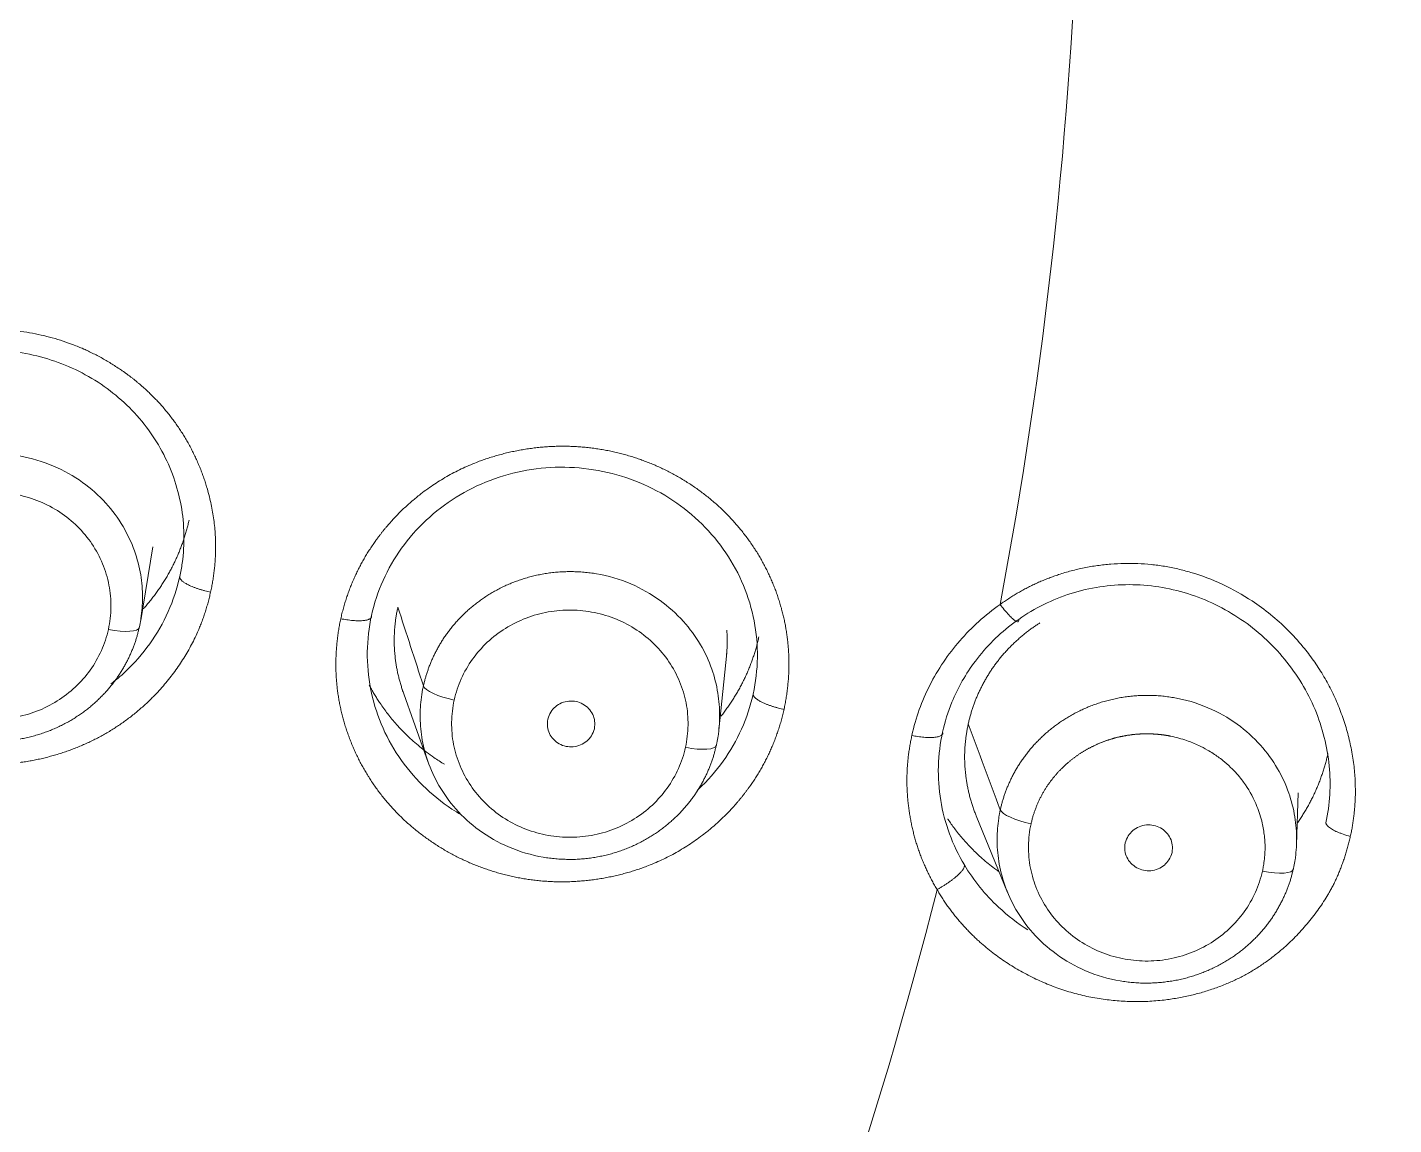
# Model space of a CAD drawing. Extents: x 19821 to 22981, y -91 to 2224.
# Drawn here: x 20782.76 to 20795.72, y 1199.94 to 1210.34 of the extents above; entities that cross this region are included whole.
import ezdxf

# ---------------------------------------------------------------- set-up
doc = ezdxf.new("R2010")
doc.units = 0
doc.header["$LTSCALE"] = 10
doc.header["$MEASUREMENT"] = 0
doc.layers.add('1', color=7, linetype='CONTINUOUS')

msp = doc.modelspace()

# ---------------------------------------------------------------- linework, layer by layer
at = {"layer": '1', "color": 7, "linetype": 'Continuous', "lineweight": 18}
for p, q in [((20783.838, 1204.72), (20783.953, 1205.416)), ((20789.321, 1203.681), (20789.396, 1204.413)), ((20786.317, 1204.069), (20786.565, 1203.373)), ((20794.8, 1202.594), (20794.816, 1203.084)), ((20791.762, 1202.867), (20792.059, 1202.141))]:
    msp.add_line(p, q, dxfattribs=at)
for centre, major_axis, ratio, start_param, end_param in [((20744.931, 1212.247), (-60.5, 0), 0.961262, 2.420581, 4.712389), ((20744.931, 1212.384), (60, 0), 0.961262, 4.72417, 7.853982), ((20744.931, 1212.384), (-59.925, 0), 0.961262, 1.570796, 4.712389), ((20783.532, 1204.718), (-0.293, 0.065), 0.269584, 1.630495, 3.156095), ((20786.811, 1204.048), (0.293, -0.065), 0.269608, 3.298833, 4.771723), ((20789.004, 1203.6), (-0.293, 0.065), 0.269559, 1.630852, 3.173521), ((20792.282, 1202.875), (0.293, -0.065), 0.269567, 3.314464, 4.771728), ((20794.476, 1202.426), (-0.293, 0.065), 0.269517, 1.631252, 3.193135)]:
    msp.add_ellipse(centre, major_axis=major_axis, ratio=ratio, start_param=start_param, end_param=end_param, dxfattribs=at)
at = {"layer": '1', "color": 7, "linetype": 'Continuous', "lineweight": 13}
for centre, major_axis, start_param, end_param in [((20744.931, 1212.247), (-59.425, 0), 1.570796, 4.70194), ((20744.931, 1212.247), (-57.948, 0), 1.579187, 4.712389), ((20744.931, 1212.291), (57.403, 0), 4.721079, 7.853982), ((20744.931, 1213.073), (-47.825, 0), 2.962217, 3.111528), ((20744.931, 1213.073), (-47.825, 0), 2.752777, 2.902089)]:
    msp.add_ellipse(centre, major_axis=major_axis, ratio=0.961262, start_param=start_param, end_param=end_param, dxfattribs=at)
at = {"layer": '1', "color": 7, "linetype": 'Continuous', "lineweight": 18}
for points, knots in [([(20791.949, 1173.167), (20793.189, 1174.524), (20794.366, 1175.935), (20796.582, 1178.853), (20797.622, 1180.36), (20799.556, 1183.457), (20800.45, 1185.048), (20802.086, 1188.3), (20802.828, 1189.962), (20804.153, 1193.342), (20804.737, 1195.061), (20805.74, 1198.542), (20806.16, 1200.305), (20806.834, 1203.859), (20807.088, 1205.651), (20807.426, 1209.249), (20807.511, 1211.055), (20807.511, 1212.861)], [0, 0, 0, 0, 0.125, 0.125, 0.25, 0.25, 0.375, 0.375, 0.5, 0.5, 0.625, 0.625, 0.75, 0.75, 0.875, 0.875, 1, 1, 1, 1]), ([(20780.594, 1205.876), (20780.595, 1205.882), (20780.635, 1206.058), (20780.772, 1206.399), (20781.121, 1206.826), (20781.596, 1207.135), (20782.146, 1207.293), (20782.72, 1207.283), (20783.264, 1207.107), (20783.727, 1206.781), (20784.066, 1206.336), (20784.25, 1205.813), (20784.258, 1205.4), (20784.218, 1205.177), (20784.208, 1205.135)], [0, 0, 0, 0, 0.003406, 0.096975, 0.19437, 0.29215, 0.389868, 0.487607, 0.585332, 0.683082, 0.780758, 0.878502, 0.976486, 1, 1, 1, 1]), ([(20783.825, 1204.654), (20783.826, 1204.66), (20783.829, 1204.671), (20783.832, 1204.687), (20783.835, 1204.704), (20783.838, 1204.721), (20783.85, 1204.798), (20783.861, 1204.943), (20783.844, 1205.159), (20783.784, 1205.388), (20783.675, 1205.62), (20783.511, 1205.843), (20783.289, 1206.041), (20783.011, 1206.197), (20782.78, 1206.265), (20782.63, 1206.288), (20782.571, 1206.294), (20782.513, 1206.299), (20782.455, 1206.3), (20782.398, 1206.3), (20782.341, 1206.297), (20782.285, 1206.292), (20782.23, 1206.286), (20782.175, 1206.277), (20782.122, 1206.266), (20782.069, 1206.253), (20782.017, 1206.239), (20781.967, 1206.223), (20781.918, 1206.205), (20781.87, 1206.186), (20781.823, 1206.165), (20781.777, 1206.143), (20781.733, 1206.12), (20781.69, 1206.096), (20781.649, 1206.07), (20781.609, 1206.043), (20781.57, 1206.015), (20781.533, 1205.987), (20781.497, 1205.957), (20781.462, 1205.927), (20781.429, 1205.896), (20781.398, 1205.864), (20781.367, 1205.832), (20781.339, 1205.799), (20781.311, 1205.766), (20781.285, 1205.732), (20781.261, 1205.698), (20781.238, 1205.664), (20781.216, 1205.63), (20781.195, 1205.595), (20781.176, 1205.561), (20781.158, 1205.526), (20781.141, 1205.491), (20781.126, 1205.457), (20781.111, 1205.422), (20781.098, 1205.388), (20781.086, 1205.353), (20781.075, 1205.319), (20781.066, 1205.286), (20781.057, 1205.252), (20781.052, 1205.23), (20781.049, 1205.219)], [0, 0, 0, 0, 0.00393, 0.007893, 0.011888, 0.015916, 0.019977, 0.066373, 0.117006, 0.171871, 0.230967, 0.29429, 0.361837, 0.433604, 0.509587, 0.522943, 0.53618, 0.549297, 0.562294, 0.575172, 0.587929, 0.600567, 0.613085, 0.625483, 0.637761, 0.649919, 0.661958, 0.673877, 0.685676, 0.697355, 0.708914, 0.720353, 0.731673, 0.742873, 0.753953, 0.764913, 0.775754, 0.786475, 0.797076, 0.807557, 0.817918, 0.82816, 0.838282, 0.848284, 0.858166, 0.867929, 0.877572, 0.887095, 0.896498, 0.905782, 0.914946, 0.92399, 0.932915, 0.941719, 0.950404, 0.95897, 0.967415, 0.975741, 0.983947, 0.992033, 1, 1, 1, 1]), ([(20786.027, 1204.767), (20786.052, 1204.881), (20786.089, 1204.992), (20786.185, 1205.206), (20786.244, 1205.308), (20786.381, 1205.5), (20786.459, 1205.589), (20786.633, 1205.751), (20786.728, 1205.824), (20786.931, 1205.95), (20787.039, 1206.004), (20787.264, 1206.09), (20787.381, 1206.122), (20787.619, 1206.164), (20787.74, 1206.174), (20787.982, 1206.17), (20788.103, 1206.157), (20788.34, 1206.108), (20788.456, 1206.073), (20788.678, 1205.98), (20788.785, 1205.924), (20788.984, 1205.792), (20789.077, 1205.716), (20789.246, 1205.549), (20789.322, 1205.458), (20789.454, 1205.263), (20789.51, 1205.159), (20789.6, 1204.942), (20789.633, 1204.83), (20789.678, 1204.601), (20789.688, 1204.485), (20789.685, 1204.252), (20789.671, 1204.136), (20789.646, 1204.022)], [0, 0, 0, 0, 0.0625, 0.0625, 0.125, 0.125, 0.1875, 0.1875, 0.25, 0.25, 0.3125, 0.3125, 0.375, 0.375, 0.4375, 0.4375, 0.5, 0.5, 0.5625, 0.5625, 0.625, 0.625, 0.6875, 0.6875, 0.75, 0.75, 0.8125, 0.8125, 0.875, 0.875, 0.9375, 0.9375, 1, 1, 1, 1]), ([(20783.864, 1204.83), (20783.867, 1204.833), (20783.876, 1204.843), (20783.889, 1204.858), (20783.904, 1204.876), (20783.919, 1204.894), (20783.933, 1204.911), (20783.947, 1204.93), (20783.961, 1204.948), (20783.975, 1204.966), (20783.989, 1204.985), (20784.002, 1205.003), (20784.015, 1205.022), (20784.028, 1205.041), (20784.04, 1205.06), (20784.052, 1205.079), (20784.065, 1205.098), (20784.076, 1205.118), (20784.088, 1205.137), (20784.099, 1205.157), (20784.11, 1205.176), (20784.121, 1205.196), (20784.131, 1205.216), (20784.142, 1205.236), (20784.151, 1205.256), (20784.161, 1205.276), (20784.171, 1205.296), (20784.18, 1205.316), (20784.189, 1205.337), (20784.198, 1205.357), (20784.206, 1205.378), (20784.214, 1205.398), (20784.222, 1205.419), (20784.23, 1205.44), (20784.237, 1205.46), (20784.244, 1205.481), (20784.251, 1205.502), (20784.258, 1205.523), (20784.264, 1205.544), (20784.27, 1205.565), (20784.276, 1205.586), (20784.282, 1205.607), (20784.287, 1205.628), (20784.292, 1205.649), (20784.295, 1205.663), (20784.297, 1205.67)], [0, 0, 0, 0, 0.014867, 0.038934, 0.062971, 0.086978, 0.110955, 0.134902, 0.158819, 0.182706, 0.206564, 0.230392, 0.254189, 0.277957, 0.301696, 0.325404, 0.349082, 0.372731, 0.39635, 0.419939, 0.443499, 0.467028, 0.490528, 0.513998, 0.537438, 0.560849, 0.584229, 0.60758, 0.630902, 0.654193, 0.677455, 0.700687, 0.723889, 0.747062, 0.770204, 0.793318, 0.816401, 0.839455, 0.862479, 0.885473, 0.908438, 0.931373, 0.954278, 0.977154, 1, 1, 1, 1]), ([(20791.989, 1204.871), (20791.995, 1204.876), (20792.009, 1204.885), (20792.029, 1204.899), (20792.049, 1204.913), (20792.069, 1204.926), (20792.09, 1204.939), (20792.11, 1204.952), (20792.131, 1204.965), (20792.151, 1204.977), (20792.172, 1204.989), (20792.193, 1205.001), (20792.214, 1205.012), (20792.235, 1205.024), (20792.257, 1205.035), (20792.278, 1205.045), (20792.3, 1205.056), (20792.321, 1205.066), (20792.343, 1205.076), (20792.365, 1205.086), (20792.387, 1205.095), (20792.409, 1205.104), (20792.431, 1205.113), (20792.453, 1205.122), (20792.475, 1205.13), (20792.498, 1205.139), (20792.52, 1205.146), (20792.575, 1205.165), (20792.663, 1205.191), (20792.786, 1205.22), (20792.911, 1205.241), (20793.038, 1205.255), (20793.166, 1205.261), (20793.294, 1205.26), (20793.421, 1205.251), (20793.548, 1205.234), (20793.674, 1205.209), (20793.859, 1205.16), (20794.101, 1205.069), (20794.352, 1204.928), (20794.556, 1204.778), (20794.717, 1204.633), (20794.852, 1204.486), (20794.962, 1204.342), (20795.051, 1204.205), (20795.13, 1204.062), (20795.197, 1203.915), (20795.253, 1203.763), (20795.297, 1203.609), (20795.33, 1203.453), (20795.344, 1203.348), (20795.349, 1203.296)], [0, 0, 0, 0, 0.005497, 0.010978, 0.016446, 0.021899, 0.02734, 0.032768, 0.038185, 0.043591, 0.048987, 0.054374, 0.059752, 0.065123, 0.070486, 0.075843, 0.081195, 0.086541, 0.091884, 0.097223, 0.10256, 0.107896, 0.11323, 0.118564, 0.123899, 0.129235, 0.134573, 0.139914, 0.167984, 0.19605, 0.224212, 0.252572, 0.281232, 0.309591, 0.33785, 0.366118, 0.394504, 0.423118, 0.493861, 0.565648, 0.613821, 0.66184, 0.710181, 0.746693, 0.782985, 0.819258, 0.855713, 0.892027, 0.928062, 0.963998, 1, 1, 1, 1]), ([(20781.049, 1205.219), (20781.048, 1205.213), (20781.045, 1205.201), (20781.042, 1205.184), (20781.039, 1205.167), (20781.036, 1205.151), (20781.024, 1205.077), (20781.013, 1204.938), (20781.028, 1204.727), (20781.084, 1204.501), (20781.189, 1204.269), (20781.35, 1204.043), (20781.573, 1203.84), (20781.855, 1203.678), (20782.091, 1203.608), (20782.244, 1203.585), (20782.303, 1203.578), (20782.361, 1203.574), (20782.419, 1203.572), (20782.477, 1203.573), (20782.534, 1203.576), (20782.59, 1203.58), (20782.645, 1203.587), (20782.7, 1203.596), (20782.753, 1203.607), (20782.806, 1203.62), (20782.858, 1203.634), (20782.908, 1203.65), (20782.957, 1203.668), (20783.006, 1203.687), (20783.052, 1203.708), (20783.098, 1203.73), (20783.142, 1203.753), (20783.185, 1203.778), (20783.227, 1203.804), (20783.267, 1203.831), (20783.305, 1203.858), (20783.343, 1203.887), (20783.378, 1203.917), (20783.413, 1203.947), (20783.446, 1203.978), (20783.477, 1204.01), (20783.508, 1204.042), (20783.536, 1204.075), (20783.563, 1204.108), (20783.589, 1204.142), (20783.614, 1204.175), (20783.637, 1204.21), (20783.659, 1204.244), (20783.679, 1204.278), (20783.698, 1204.313), (20783.716, 1204.348), (20783.733, 1204.382), (20783.748, 1204.417), (20783.763, 1204.451), (20783.776, 1204.486), (20783.788, 1204.52), (20783.799, 1204.554), (20783.808, 1204.587), (20783.817, 1204.621), (20783.822, 1204.643), (20783.825, 1204.654)], [0, 0, 0, 0, 0.004119, 0.008174, 0.012167, 0.016097, 0.019963, 0.064396, 0.113626, 0.167651, 0.226467, 0.290074, 0.358468, 0.431645, 0.509603, 0.522987, 0.536251, 0.549393, 0.562415, 0.575315, 0.588095, 0.600753, 0.613291, 0.625707, 0.638002, 0.650177, 0.66223, 0.674162, 0.685973, 0.697664, 0.709233, 0.720681, 0.732008, 0.743214, 0.754299, 0.765262, 0.776105, 0.786827, 0.797427, 0.807907, 0.818265, 0.828503, 0.838619, 0.848614, 0.858488, 0.868241, 0.877873, 0.887383, 0.896773, 0.906041, 0.915189, 0.924215, 0.93312, 0.941904, 0.950567, 0.959108, 0.967529, 0.975828, 0.984007, 0.992064, 1, 1, 1, 1]), ([(20789.298, 1203.537), (20789.299, 1203.543), (20789.301, 1203.554), (20789.305, 1203.57), (20789.308, 1203.587), (20789.311, 1203.604), (20789.323, 1203.68), (20789.334, 1203.823), (20789.317, 1204.038), (20789.259, 1204.267), (20789.151, 1204.499), (20788.988, 1204.722), (20788.765, 1204.922), (20788.486, 1205.08), (20788.253, 1205.148), (20788.102, 1205.171), (20788.043, 1205.177), (20787.985, 1205.181), (20787.927, 1205.183), (20787.87, 1205.182), (20787.813, 1205.18), (20787.757, 1205.175), (20787.701, 1205.168), (20787.647, 1205.159), (20787.593, 1205.148), (20787.541, 1205.136), (20787.489, 1205.121), (20787.439, 1205.105), (20787.389, 1205.088), (20787.341, 1205.068), (20787.294, 1205.048), (20787.249, 1205.026), (20787.204, 1205.002), (20787.162, 1204.978), (20787.12, 1204.952), (20787.08, 1204.925), (20787.041, 1204.897), (20787.004, 1204.868), (20786.968, 1204.839), (20786.933, 1204.809), (20786.9, 1204.777), (20786.869, 1204.746), (20786.838, 1204.713), (20786.81, 1204.681), (20786.782, 1204.647), (20786.756, 1204.614), (20786.732, 1204.58), (20786.708, 1204.546), (20786.686, 1204.511), (20786.666, 1204.477), (20786.647, 1204.442), (20786.629, 1204.407), (20786.612, 1204.373), (20786.596, 1204.338), (20786.582, 1204.303), (20786.569, 1204.269), (20786.557, 1204.235), (20786.546, 1204.2), (20786.536, 1204.167), (20786.527, 1204.133), (20786.522, 1204.11), (20786.519, 1204.099)], [0, 0, 0, 0, 0.003927, 0.007866, 0.011819, 0.015784, 0.019761, 0.065642, 0.11591, 0.170563, 0.229597, 0.293009, 0.360795, 0.432949, 0.509466, 0.522824, 0.536063, 0.549181, 0.56218, 0.575059, 0.587818, 0.600458, 0.612977, 0.625377, 0.637656, 0.649816, 0.661857, 0.673777, 0.685578, 0.697259, 0.70882, 0.720261, 0.731582, 0.742784, 0.753866, 0.764829, 0.775671, 0.786394, 0.796998, 0.807481, 0.817845, 0.828089, 0.838214, 0.848218, 0.858104, 0.867869, 0.877515, 0.887041, 0.896448, 0.905735, 0.914902, 0.92395, 0.932879, 0.941687, 0.950376, 0.958946, 0.967396, 0.975726, 0.983937, 0.992028, 1, 1, 1, 1]), ([(20792.165, 1204.73), (20792.24, 1204.783), (20792.32, 1204.83), (20792.486, 1204.912), (20792.573, 1204.947), (20792.75, 1205.003), (20792.841, 1205.024), (20793.026, 1205.052), (20793.119, 1205.059), (20793.306, 1205.059), (20793.4, 1205.051), (20793.585, 1205.023), (20793.677, 1205.002), (20793.856, 1204.946), (20793.944, 1204.911), (20794.113, 1204.829), (20794.195, 1204.782), (20794.351, 1204.677), (20794.424, 1204.619), (20794.563, 1204.492), (20794.628, 1204.424), (20794.746, 1204.279), (20794.801, 1204.202), (20794.897, 1204.043), (20794.939, 1203.96), (20795.011, 1203.789), (20795.04, 1203.701), (20795.085, 1203.522), (20795.101, 1203.432), (20795.11, 1203.341)], [0, 0, 0, 0, 0.07143, 0.07143, 0.14286, 0.14286, 0.21429, 0.21429, 0.285719, 0.285719, 0.357149, 0.357149, 0.428579, 0.428579, 0.500009, 0.500009, 0.571439, 0.571439, 0.642869, 0.642869, 0.714299, 0.714299, 0.785728, 0.785728, 0.857158, 0.857158, 0.928588, 0.928588, 1, 1, 1, 1]), ([(20791.152, 1203.629), (20791.189, 1203.797), (20791.302, 1204.113), (20791.592, 1204.542), (20791.845, 1204.77), (20791.989, 1204.871)], [0, 0, 0, 0, 0.333336, 0.666671, 1, 1, 1, 1]), ([(20786.286, 1203.429), (20786.286, 1203.429), (20786.286, 1203.429), (20786.22, 1203.526), (20786.164, 1203.63), (20786.074, 1203.847), (20786.04, 1203.959), (20785.996, 1204.188), (20785.986, 1204.304), (20785.989, 1204.537), (20786.002, 1204.653), (20786.027, 1204.767)], [0, 0, 0, 0, 0.000062, 0.000062, 0.250047, 0.250047, 0.500031, 0.500031, 0.750016, 0.750016, 1, 1, 1, 1]), ([(20786.327, 1204.041), (20786.327, 1204.042), (20786.324, 1204.049), (20786.319, 1204.064), (20786.313, 1204.083), (20786.307, 1204.103), (20786.301, 1204.123), (20786.295, 1204.143), (20786.29, 1204.163), (20786.285, 1204.183), (20786.28, 1204.203), (20786.275, 1204.223), (20786.271, 1204.244), (20786.267, 1204.264), (20786.264, 1204.284), (20786.26, 1204.304), (20786.257, 1204.325), (20786.254, 1204.345), (20786.252, 1204.365), (20786.25, 1204.386), (20786.248, 1204.406), (20786.246, 1204.426), (20786.245, 1204.446), (20786.244, 1204.467), (20786.243, 1204.487), (20786.243, 1204.507), (20786.243, 1204.528), (20786.243, 1204.548), (20786.243, 1204.568), (20786.244, 1204.588), (20786.245, 1204.608), (20786.246, 1204.628), (20786.247, 1204.648), (20786.249, 1204.668), (20786.251, 1204.688), (20786.253, 1204.708), (20786.256, 1204.728), (20786.259, 1204.748), (20786.262, 1204.768), (20786.265, 1204.787), (20786.269, 1204.807), (20786.273, 1204.827), (20786.276, 1204.84), (20786.277, 1204.846)], [0, 0, 0, 0, 0.004103, 0.029561, 0.05499, 0.08039, 0.105762, 0.131105, 0.156419, 0.181705, 0.206961, 0.23219, 0.257389, 0.28256, 0.307702, 0.332815, 0.3579, 0.382956, 0.407983, 0.432981, 0.457951, 0.482892, 0.507804, 0.532687, 0.557542, 0.582368, 0.607165, 0.631933, 0.656673, 0.681383, 0.706065, 0.730718, 0.755343, 0.779938, 0.804505, 0.829043, 0.853552, 0.878032, 0.902483, 0.926906, 0.951299, 0.975664, 1, 1, 1, 1]), ([(20791.443, 1203.662), (20791.465, 1203.758), (20791.539, 1203.996), (20791.748, 1204.363), (20791.994, 1204.607), (20792.149, 1204.72), (20792.165, 1204.73)], [0, 0, 0, 0, 0.22661, 0.569467, 0.957301, 1, 1, 1, 1]), ([(20789.397, 1204.627), (20789.398, 1204.623), (20789.398, 1204.612), (20789.399, 1204.594), (20789.4, 1204.574), (20789.4, 1204.554), (20789.401, 1204.533), (20789.4, 1204.513), (20789.4, 1204.493), (20789.399, 1204.473), (20789.399, 1204.453), (20789.397, 1204.433), (20789.396, 1204.412), (20789.394, 1204.395), (20789.393, 1204.384), (20789.393, 1204.38)], [0, 0, 0, 0, 0.049586, 0.131933, 0.214186, 0.296345, 0.378409, 0.460379, 0.542254, 0.624035, 0.705723, 0.787315, 0.868814, 0.950219, 1, 1, 1, 1]), ([(20791.687, 1203.741), (20791.69, 1203.753), (20791.695, 1203.777), (20791.705, 1203.813), (20791.715, 1203.85), (20791.727, 1203.886), (20791.739, 1203.921), (20791.752, 1203.957), (20791.766, 1203.992), (20791.782, 1204.027), (20791.798, 1204.062), (20791.815, 1204.096), (20791.833, 1204.13), (20791.852, 1204.164), (20791.872, 1204.197), (20791.892, 1204.23), (20791.914, 1204.263), (20791.937, 1204.295), (20791.96, 1204.326), (20791.984, 1204.357), (20792.009, 1204.387), (20792.035, 1204.417), (20792.062, 1204.446), (20792.09, 1204.475), (20792.119, 1204.503), (20792.148, 1204.53), (20792.178, 1204.557), (20792.209, 1204.583), (20792.24, 1204.608), (20792.273, 1204.633), (20792.306, 1204.657), (20792.337, 1204.678), (20792.357, 1204.69), (20792.365, 1204.696)], [0, 0, 0, 0, 0.031489, 0.063048, 0.094677, 0.126376, 0.158144, 0.189982, 0.22189, 0.253867, 0.285914, 0.318031, 0.350217, 0.382473, 0.414799, 0.447194, 0.479658, 0.512193, 0.544796, 0.57747, 0.610213, 0.643025, 0.675907, 0.708858, 0.741878, 0.774968, 0.808127, 0.841356, 0.874654, 0.908021, 0.941457, 0.974963, 1, 1, 1, 1]), ([(20789.341, 1203.811), (20789.345, 1203.815), (20789.352, 1203.825), (20789.365, 1203.841), (20789.379, 1203.859), (20789.392, 1203.878), (20789.405, 1203.896), (20789.418, 1203.915), (20789.431, 1203.934), (20789.444, 1203.953), (20789.456, 1203.972), (20789.468, 1203.991), (20789.48, 1204.011), (20789.491, 1204.03), (20789.503, 1204.05), (20789.514, 1204.069), (20789.524, 1204.089), (20789.535, 1204.109), (20789.545, 1204.129), (20789.555, 1204.149), (20789.565, 1204.169), (20789.574, 1204.189), (20789.584, 1204.21), (20789.593, 1204.23), (20789.601, 1204.25), (20789.61, 1204.271), (20789.618, 1204.291), (20789.626, 1204.312), (20789.634, 1204.333), (20789.641, 1204.354), (20789.648, 1204.374), (20789.655, 1204.395), (20789.662, 1204.416), (20789.668, 1204.437), (20789.674, 1204.458), (20789.68, 1204.479), (20789.686, 1204.5), (20789.691, 1204.521), (20789.696, 1204.543), (20789.699, 1204.557), (20789.701, 1204.564)], [0, 0, 0, 0, 0.017983, 0.045121, 0.072226, 0.099298, 0.126336, 0.153341, 0.180313, 0.207251, 0.234156, 0.261028, 0.287866, 0.314672, 0.341444, 0.368183, 0.394888, 0.421561, 0.4482, 0.474807, 0.50138, 0.52792, 0.554427, 0.580901, 0.607342, 0.633749, 0.660124, 0.686466, 0.712775, 0.739051, 0.765294, 0.791504, 0.817681, 0.843825, 0.869936, 0.896015, 0.92206, 0.948073, 0.974053, 1, 1, 1, 1]), ([(20786.006, 1204.107), (20786.009, 1204.1), (20786.02, 1204.08), (20786.038, 1204.047), (20786.061, 1204.009), (20786.085, 1203.971), (20786.123, 1203.913), (20786.181, 1203.832), (20786.266, 1203.729), (20786.367, 1203.624), (20786.485, 1203.519), (20786.604, 1203.429), (20786.686, 1203.376), (20786.72, 1203.356)], [0, 0, 0, 0, 0.022608, 0.065296, 0.108076, 0.150948, 0.193913, 0.309658, 0.436773, 0.575252, 0.725085, 0.886265, 1, 1, 1, 1]), ([(20786.519, 1204.099), (20786.518, 1204.094), (20786.516, 1204.083), (20786.512, 1204.066), (20786.509, 1204.049), (20786.506, 1204.033), (20786.494, 1203.958), (20786.483, 1203.817), (20786.499, 1203.605), (20786.556, 1203.378), (20786.662, 1203.146), (20786.824, 1202.921), (20787.046, 1202.719), (20787.328, 1202.558), (20787.563, 1202.489), (20787.715, 1202.466), (20787.774, 1202.46), (20787.833, 1202.456), (20787.891, 1202.454), (20787.948, 1202.454), (20788.005, 1202.457), (20788.061, 1202.462), (20788.117, 1202.469), (20788.172, 1202.478), (20788.225, 1202.489), (20788.278, 1202.501), (20788.33, 1202.516), (20788.38, 1202.532), (20788.429, 1202.55), (20788.478, 1202.569), (20788.524, 1202.59), (20788.57, 1202.612), (20788.614, 1202.636), (20788.657, 1202.66), (20788.699, 1202.686), (20788.739, 1202.713), (20788.778, 1202.741), (20788.815, 1202.77), (20788.851, 1202.799), (20788.885, 1202.83), (20788.918, 1202.861), (20788.95, 1202.892), (20788.98, 1202.925), (20789.009, 1202.958), (20789.036, 1202.991), (20789.062, 1203.024), (20789.087, 1203.058), (20789.11, 1203.092), (20789.132, 1203.127), (20789.152, 1203.161), (20789.171, 1203.196), (20789.189, 1203.231), (20789.206, 1203.265), (20789.221, 1203.3), (20789.236, 1203.334), (20789.249, 1203.369), (20789.261, 1203.403), (20789.272, 1203.437), (20789.281, 1203.471), (20789.29, 1203.504), (20789.295, 1203.526), (20789.298, 1203.537)], [0, 0, 0, 0, 0.004015, 0.007996, 0.011942, 0.015855, 0.019734, 0.064711, 0.114332, 0.168596, 0.227502, 0.291048, 0.359233, 0.432055, 0.509512, 0.522903, 0.536174, 0.549323, 0.562352, 0.575259, 0.588045, 0.600709, 0.613253, 0.625675, 0.637976, 0.650155, 0.662214, 0.674151, 0.685967, 0.697661, 0.709235, 0.720687, 0.732017, 0.743227, 0.754315, 0.765281, 0.776127, 0.786851, 0.797453, 0.807934, 0.818294, 0.828533, 0.83865, 0.848646, 0.85852, 0.868273, 0.877905, 0.887415, 0.896804, 0.906071, 0.915217, 0.924242, 0.933145, 0.941927, 0.950587, 0.959126, 0.967544, 0.97584, 0.984015, 0.992068, 1, 1, 1, 1]), ([(20794.77, 1202.366), (20794.771, 1202.371), (20794.773, 1202.382), (20794.777, 1202.398), (20794.78, 1202.415), (20794.783, 1202.431), (20794.795, 1202.507), (20794.806, 1202.649), (20794.789, 1202.864), (20794.731, 1203.092), (20794.624, 1203.324), (20794.461, 1203.548), (20794.239, 1203.748), (20793.959, 1203.906), (20793.726, 1203.975), (20793.575, 1203.997), (20793.516, 1204.004), (20793.458, 1204.008), (20793.4, 1204.01), (20793.342, 1204.009), (20793.285, 1204.006), (20793.229, 1204.001), (20793.174, 1203.995), (20793.119, 1203.986), (20793.066, 1203.975), (20793.013, 1203.962), (20792.961, 1203.948), (20792.911, 1203.932), (20792.861, 1203.914), (20792.813, 1203.895), (20792.766, 1203.874), (20792.721, 1203.852), (20792.677, 1203.828), (20792.634, 1203.804), (20792.592, 1203.778), (20792.552, 1203.751), (20792.513, 1203.723), (20792.476, 1203.695), (20792.44, 1203.665), (20792.405, 1203.635), (20792.372, 1203.603), (20792.34, 1203.572), (20792.31, 1203.539), (20792.281, 1203.507), (20792.254, 1203.473), (20792.228, 1203.44), (20792.203, 1203.406), (20792.18, 1203.372), (20792.158, 1203.337), (20792.137, 1203.303), (20792.118, 1203.268), (20792.1, 1203.233), (20792.083, 1203.198), (20792.068, 1203.164), (20792.053, 1203.129), (20792.04, 1203.095), (20792.028, 1203.06), (20792.017, 1203.026), (20792.007, 1202.992), (20791.998, 1202.959), (20791.993, 1202.936), (20791.991, 1202.925)], [0, 0, 0, 0, 0.003868, 0.007742, 0.011622, 0.015507, 0.019397, 0.06511, 0.115266, 0.16986, 0.228891, 0.292354, 0.360244, 0.432556, 0.509282, 0.522646, 0.535891, 0.549015, 0.562019, 0.574904, 0.587668, 0.600313, 0.612837, 0.625242, 0.637526, 0.649691, 0.661736, 0.673661, 0.685466, 0.697151, 0.708716, 0.720162, 0.731487, 0.742693, 0.753779, 0.764745, 0.775591, 0.786318, 0.796924, 0.807411, 0.817779, 0.828026, 0.838154, 0.848162, 0.858051, 0.867819, 0.877469, 0.886998, 0.896408, 0.905698, 0.914869, 0.92392, 0.932851, 0.941663, 0.950356, 0.958928, 0.967382, 0.975716, 0.98393, 0.992025, 1, 1, 1, 1]), ([(20791.762, 1202.868), (20791.761, 1202.87), (20791.757, 1202.88), (20791.751, 1202.896), (20791.743, 1202.915), (20791.736, 1202.935), (20791.729, 1202.955), (20791.723, 1202.975), (20791.717, 1202.995), (20791.711, 1203.015), (20791.705, 1203.035), (20791.7, 1203.055), (20791.694, 1203.075), (20791.69, 1203.095), (20791.685, 1203.115), (20791.681, 1203.136), (20791.677, 1203.156), (20791.673, 1203.176), (20791.67, 1203.197), (20791.667, 1203.217), (20791.664, 1203.237), (20791.662, 1203.258), (20791.66, 1203.278), (20791.658, 1203.299), (20791.656, 1203.319), (20791.655, 1203.339), (20791.654, 1203.36), (20791.653, 1203.38), (20791.652, 1203.4), (20791.652, 1203.421), (20791.652, 1203.441), (20791.653, 1203.461), (20791.653, 1203.482), (20791.654, 1203.502), (20791.655, 1203.522), (20791.657, 1203.542), (20791.659, 1203.562), (20791.661, 1203.582), (20791.663, 1203.602), (20791.666, 1203.622), (20791.669, 1203.642), (20791.672, 1203.662), (20791.675, 1203.682), (20791.679, 1203.702), (20791.683, 1203.721), (20791.685, 1203.734), (20791.687, 1203.741)], [0, 0, 0, 0, 0.010172, 0.03375, 0.057301, 0.080825, 0.104323, 0.127794, 0.151238, 0.174657, 0.198048, 0.221413, 0.244752, 0.268064, 0.291349, 0.314608, 0.33784, 0.361046, 0.384225, 0.407377, 0.430503, 0.453602, 0.476675, 0.499721, 0.522741, 0.545734, 0.5687, 0.59164, 0.614553, 0.637439, 0.660299, 0.683132, 0.705939, 0.728719, 0.751472, 0.774199, 0.796899, 0.819572, 0.842219, 0.864839, 0.887433, 0.909999, 0.93254, 0.955053, 0.97754, 1, 1, 1, 1]), ([(20791.65, 1202.402), (20791.593, 1202.496), (20791.546, 1202.595), (20791.471, 1202.8), (20791.443, 1202.906), (20791.408, 1203.121), (20791.4, 1203.23), (20791.406, 1203.447), (20791.42, 1203.556), (20791.443, 1203.662)], [0, 0, 0, 0, 0.25, 0.25, 0.5, 0.5, 0.75, 0.75, 1, 1, 1, 1]), ([(20794.808, 1202.798), (20794.811, 1202.803), (20794.818, 1202.814), (20794.83, 1202.831), (20794.843, 1202.85), (20794.855, 1202.869), (20794.867, 1202.888), (20794.878, 1202.908), (20794.89, 1202.927), (20794.901, 1202.946), (20794.912, 1202.966), (20794.923, 1202.986), (20794.933, 1203.006), (20794.943, 1203.025), (20794.953, 1203.045), (20794.963, 1203.065), (20794.972, 1203.086), (20794.982, 1203.106), (20794.99, 1203.126), (20794.999, 1203.146), (20795.008, 1203.167), (20795.016, 1203.187), (20795.024, 1203.208), (20795.031, 1203.229), (20795.038, 1203.249), (20795.046, 1203.27), (20795.052, 1203.291), (20795.059, 1203.312), (20795.065, 1203.332), (20795.071, 1203.353), (20795.077, 1203.374), (20795.083, 1203.395), (20795.088, 1203.416), (20795.093, 1203.437), (20795.096, 1203.451), (20795.098, 1203.458)], [0, 0, 0, 0, 0.023346, 0.054509, 0.08563, 0.11671, 0.147747, 0.178743, 0.209698, 0.24061, 0.271482, 0.302311, 0.333099, 0.363846, 0.394551, 0.425215, 0.455837, 0.486418, 0.516958, 0.547457, 0.577914, 0.60833, 0.638704, 0.669038, 0.69933, 0.729582, 0.759792, 0.789961, 0.820089, 0.850177, 0.880223, 0.910229, 0.940193, 0.970117, 1, 1, 1, 1]), ([(20791.991, 1202.925), (20791.989, 1202.92), (20791.987, 1202.909), (20791.984, 1202.892), (20791.981, 1202.876), (20791.978, 1202.86), (20791.966, 1202.785), (20791.955, 1202.644), (20791.971, 1202.43), (20792.028, 1202.203), (20792.134, 1201.971), (20792.296, 1201.746), (20792.519, 1201.545), (20792.799, 1201.385), (20793.034, 1201.316), (20793.187, 1201.293), (20793.245, 1201.287), (20793.304, 1201.283), (20793.362, 1201.281), (20793.42, 1201.282), (20793.477, 1201.285), (20793.533, 1201.29), (20793.588, 1201.297), (20793.643, 1201.306), (20793.697, 1201.316), (20793.75, 1201.329), (20793.801, 1201.344), (20793.852, 1201.36), (20793.901, 1201.378), (20793.949, 1201.397), (20793.996, 1201.418), (20794.042, 1201.44), (20794.086, 1201.464), (20794.129, 1201.488), (20794.171, 1201.514), (20794.211, 1201.541), (20794.25, 1201.569), (20794.287, 1201.598), (20794.323, 1201.628), (20794.357, 1201.658), (20794.39, 1201.689), (20794.422, 1201.721), (20794.452, 1201.753), (20794.481, 1201.786), (20794.508, 1201.819), (20794.534, 1201.853), (20794.559, 1201.887), (20794.582, 1201.921), (20794.604, 1201.955), (20794.624, 1201.99), (20794.643, 1202.025), (20794.661, 1202.059), (20794.678, 1202.094), (20794.693, 1202.128), (20794.708, 1202.163), (20794.721, 1202.197), (20794.733, 1202.231), (20794.744, 1202.265), (20794.753, 1202.299), (20794.762, 1202.333), (20794.767, 1202.355), (20794.77, 1202.366)], [0, 0, 0, 0, 0.003921, 0.007817, 0.011689, 0.015536, 0.019358, 0.064573, 0.114371, 0.16875, 0.227711, 0.291254, 0.359377, 0.43208, 0.50936, 0.522766, 0.53605, 0.549213, 0.562254, 0.575174, 0.587972, 0.600648, 0.613202, 0.625635, 0.637946, 0.650136, 0.662203, 0.674149, 0.685973, 0.697676, 0.709256, 0.720715, 0.732052, 0.743267, 0.75436, 0.765331, 0.776181, 0.786908, 0.797514, 0.807998, 0.81836, 0.8286, 0.838718, 0.848715, 0.858589, 0.868342, 0.877972, 0.887481, 0.896868, 0.906133, 0.915276, 0.924297, 0.933196, 0.941973, 0.950628, 0.959162, 0.967573, 0.975863, 0.98403, 0.992076, 1, 1, 1, 1]), ([(20791.492, 1202.838), (20791.493, 1202.836), (20791.514, 1202.805), (20791.559, 1202.742), (20791.634, 1202.649), (20791.721, 1202.555), (20791.821, 1202.459), (20791.908, 1202.389), (20791.96, 1202.35), (20791.973, 1202.341)], [0, 0, 0, 0, 0.008172, 0.165034, 0.335947, 0.520904, 0.719894, 0.932903, 1, 1, 1, 1])]:
    msp.add_open_spline(points, degree=3, knots=knots, dxfattribs=at)
at = {"layer": '1', "color": 7, "linetype": 'Continuous', "lineweight": 13}
for points, degree, knots in [([(20791.474, 1173.221), (20792.703, 1174.565), (20793.869, 1175.963), (20796.065, 1178.852), (20797.095, 1180.345), (20799.012, 1183.413), (20799.898, 1184.989), (20801.52, 1188.21), (20802.255, 1189.856), (20803.568, 1193.205), (20804.147, 1194.908), (20805.141, 1198.357), (20805.557, 1200.103), (20806.225, 1203.623), (20806.476, 1205.398), (20806.811, 1208.963), (20806.895, 1210.752), (20806.895, 1212.542)], 3, [0, 0, 0, 0, 0.125, 0.125, 0.25, 0.25, 0.375, 0.375, 0.5, 0.5, 0.625, 0.625, 0.75, 0.75, 0.875, 0.875, 1, 1, 1, 1]), ([(20780.301, 1205.846), (20780.39, 1206.248), (20780.75, 1206.75), (20781.053, 1207.036), (20781.406, 1207.257), (20781.799, 1207.408), (20782.007, 1207.446), (20782.427, 1207.521), (20783.27, 1207.349), (20783.624, 1207.113), (20783.798, 1206.998), (20784.092, 1206.706), (20784.319, 1206.366), (20784.397, 1206.175), (20784.474, 1205.987), (20784.59, 1205.389), (20784.501, 1204.988)], 2, [0, 0, 0, 0.125, 0.1875, 0.25, 0.3125, 0.375, 0.375, 0.5, 0.625, 0.625, 0.6875, 0.75, 0.8125, 0.8125, 0.875, 1, 1, 1]), ([(20785.735, 1204.736), (20785.828, 1205.142), (20786.063, 1205.47), (20786.182, 1205.638), (20786.488, 1205.927), (20787.019, 1206.26), (20787.446, 1206.336), (20787.875, 1206.412), (20788.295, 1206.324), (20788.711, 1206.237), (20789.065, 1206.001), (20789.414, 1205.767), (20789.645, 1205.423), (20789.758, 1205.254), (20789.913, 1204.876), (20789.951, 1204.678), (20790.026, 1204.289), (20789.94, 1203.877)], 2, [0, 0, 0, 0.125, 0.125, 0.1875, 0.25, 0.375, 0.375, 0.5, 0.5, 0.625, 0.625, 0.75, 0.75, 0.8125, 0.875, 0.875, 1, 1, 1]), ([(20781.341, 1205.083), (20781.357, 1205.152), (20781.379, 1205.219), (20781.437, 1205.348), (20781.472, 1205.41), (20781.555, 1205.527), (20781.603, 1205.581), (20781.708, 1205.679), (20781.765, 1205.723), (20781.888, 1205.8), (20781.954, 1205.832), (20782.09, 1205.885), (20782.161, 1205.904), (20782.305, 1205.93), (20782.378, 1205.936), (20782.525, 1205.934), (20782.598, 1205.926), (20782.741, 1205.897), (20782.811, 1205.875), (20782.946, 1205.82), (20783.01, 1205.786), (20783.131, 1205.706), (20783.187, 1205.66), (20783.29, 1205.559), (20783.336, 1205.504), (20783.416, 1205.386), (20783.449, 1205.323), (20783.504, 1205.192), (20783.524, 1205.124), (20783.551, 1204.986), (20783.557, 1204.915), (20783.555, 1204.774), (20783.547, 1204.704), (20783.532, 1204.635)], 3, [0, 0, 0, 0, 0.0625, 0.0625, 0.125, 0.125, 0.1875, 0.1875, 0.25, 0.25, 0.3125, 0.3125, 0.375, 0.375, 0.4375, 0.4375, 0.5, 0.5, 0.5625, 0.5625, 0.625, 0.625, 0.6875, 0.6875, 0.75, 0.75, 0.8125, 0.8125, 0.875, 0.875, 0.9375, 0.9375, 1, 1, 1, 1]), ([(20784.501, 1204.988), (20784.413, 1204.587), (20784.053, 1204.085), (20783.75, 1203.799), (20783.397, 1203.578), (20783.004, 1203.427), (20782.795, 1203.389), (20782.375, 1203.313), (20781.532, 1203.486), (20781.178, 1203.722), (20781.005, 1203.837), (20780.711, 1204.129), (20780.483, 1204.469), (20780.405, 1204.66), (20780.328, 1204.848), (20780.213, 1205.446), (20780.301, 1205.846)], 2, [0, 0, 0, 0.125, 0.1875, 0.25, 0.3125, 0.375, 0.375, 0.5, 0.625, 0.625, 0.6875, 0.75, 0.8125, 0.8125, 0.875, 1, 1, 1]), ([(20784.208, 1205.135), (20784.183, 1205.021), (20784.146, 1204.91), (20784.051, 1204.696), (20783.992, 1204.594), (20783.855, 1204.403), (20783.777, 1204.313), (20783.648, 1204.192), (20783.603, 1204.154), (20783.556, 1204.119)], 3, [0, 0, 0, 0, 0.286266, 0.286266, 0.572533, 0.572533, 0.858799, 0.858799, 1, 1, 1, 1]), ([(20783.532, 1204.635), (20783.517, 1204.566), (20783.494, 1204.499), (20783.436, 1204.369), (20783.401, 1204.307), (20783.318, 1204.191), (20783.27, 1204.137), (20783.165, 1204.039), (20783.108, 1203.995), (20782.985, 1203.918), (20782.92, 1203.885), (20782.783, 1203.833), (20782.713, 1203.814), (20782.569, 1203.788), (20782.495, 1203.782), (20782.349, 1203.784), (20782.276, 1203.792), (20782.132, 1203.821), (20782.062, 1203.842), (20781.927, 1203.898), (20781.863, 1203.932), (20781.742, 1204.012), (20781.686, 1204.058), (20781.584, 1204.158), (20781.538, 1204.214), (20781.458, 1204.332), (20781.424, 1204.395), (20781.37, 1204.526), (20781.349, 1204.594), (20781.322, 1204.732), (20781.316, 1204.803), (20781.318, 1204.943), (20781.326, 1205.014), (20781.341, 1205.083)], 3, [0, 0, 0, 0, 0.0625, 0.0625, 0.125, 0.125, 0.1875, 0.1875, 0.25, 0.25, 0.3125, 0.3125, 0.375, 0.375, 0.4375, 0.4375, 0.5, 0.5, 0.5625, 0.5625, 0.625, 0.625, 0.6875, 0.6875, 0.75, 0.75, 0.8125, 0.8125, 0.875, 0.875, 0.9375, 0.9375, 1, 1, 1, 1]), ([(20791.989, 1204.871), (20791.994, 1204.864), (20792.016, 1204.836), (20792.052, 1204.792), (20792.085, 1204.757), (20792.106, 1204.737), (20792.12, 1204.726), (20792.132, 1204.717), (20792.147, 1204.708), (20792.161, 1204.705), (20792.166, 1204.715), (20792.165, 1204.727), (20792.165, 1204.73)], 3, [0, 0, 0, 0, 0.050588, 0.200075, 0.349563, 0.424306, 0.49905, 0.573793, 0.648537, 0.798024, 0.947511, 1, 1, 1, 1]), ([(20789.94, 1203.877), (20789.847, 1203.471), (20789.612, 1203.143), (20789.493, 1202.976), (20789.187, 1202.687), (20788.656, 1202.353), (20788.229, 1202.277), (20787.799, 1202.201), (20787.38, 1202.289), (20786.963, 1202.377), (20786.61, 1202.613), (20786.26, 1202.846), (20786.03, 1203.19), (20785.917, 1203.36), (20785.762, 1203.737), (20785.724, 1203.936), (20785.649, 1204.325), (20785.735, 1204.736)], 2, [0, 0, 0, 0.125, 0.125, 0.1875, 0.25, 0.375, 0.375, 0.5, 0.5, 0.625, 0.625, 0.75, 0.75, 0.8125, 0.875, 0.875, 1, 1, 1]), ([(20786.811, 1203.965), (20786.827, 1204.034), (20786.849, 1204.102), (20786.907, 1204.231), (20786.943, 1204.293), (20787.026, 1204.409), (20787.073, 1204.463), (20787.178, 1204.562), (20787.236, 1204.606), (20787.359, 1204.683), (20787.424, 1204.715), (20787.561, 1204.768), (20787.632, 1204.787), (20787.776, 1204.813), (20787.849, 1204.819), (20787.996, 1204.817), (20788.069, 1204.809), (20788.213, 1204.78), (20788.283, 1204.758), (20788.418, 1204.703), (20788.482, 1204.669), (20788.603, 1204.589), (20788.66, 1204.543), (20788.762, 1204.442), (20788.808, 1204.387), (20788.888, 1204.269), (20788.922, 1204.206), (20788.976, 1204.075), (20788.997, 1204.007), (20789.024, 1203.868), (20789.03, 1203.797), (20789.028, 1203.656), (20789.02, 1203.586), (20789.005, 1203.517)], 3, [0, 0, 0, 0, 0.0625, 0.0625, 0.125, 0.125, 0.1875, 0.1875, 0.25, 0.25, 0.3125, 0.3125, 0.375, 0.375, 0.4375, 0.4375, 0.5, 0.5, 0.5625, 0.5625, 0.625, 0.625, 0.6875, 0.6875, 0.75, 0.75, 0.8125, 0.8125, 0.875, 0.875, 0.9375, 0.9375, 1, 1, 1, 1]), ([(20789.005, 1203.517), (20788.989, 1203.448), (20788.967, 1203.38), (20788.909, 1203.251), (20788.873, 1203.189), (20788.79, 1203.073), (20788.743, 1203.019), (20788.638, 1202.92), (20788.58, 1202.876), (20788.457, 1202.799), (20788.391, 1202.767), (20788.255, 1202.714), (20788.184, 1202.695), (20788.04, 1202.669), (20787.967, 1202.663), (20787.82, 1202.665), (20787.747, 1202.673), (20787.603, 1202.702), (20787.533, 1202.724), (20787.398, 1202.779), (20787.334, 1202.813), (20787.213, 1202.893), (20787.156, 1202.939), (20787.054, 1203.04), (20787.008, 1203.095), (20786.928, 1203.213), (20786.894, 1203.276), (20786.84, 1203.407), (20786.819, 1203.475), (20786.792, 1203.614), (20786.786, 1203.685), (20786.788, 1203.826), (20786.796, 1203.896), (20786.811, 1203.965)], 3, [0, 0, 0, 0, 0.0625, 0.0625, 0.125, 0.125, 0.1875, 0.1875, 0.25, 0.25, 0.3125, 0.3125, 0.375, 0.375, 0.4375, 0.4375, 0.5, 0.5, 0.5625, 0.5625, 0.625, 0.625, 0.6875, 0.6875, 0.75, 0.75, 0.8125, 0.8125, 0.875, 0.875, 0.9375, 0.9375, 1, 1, 1, 1]), ([(20789.646, 1204.022), (20789.621, 1203.908), (20789.584, 1203.797), (20789.489, 1203.583), (20789.43, 1203.481), (20789.293, 1203.29), (20789.215, 1203.2), (20789.124, 1203.116), (20789.12, 1203.112), (20789.116, 1203.108)], 3, [0, 0, 0, 0, 0.328326, 0.328326, 0.656653, 0.656653, 0.984979, 0.984979, 1, 1, 1, 1]), ([(20791.391, 1202.168), (20791.194, 1202.497), (20791.132, 1202.875), (20791.069, 1203.255), (20791.152, 1203.629)], 2, [0, 0, 0, 0.5, 0.5, 1, 1, 1]), ([(20791.152, 1203.629), (20791.17, 1203.626), (20791.189, 1203.622), (20791.228, 1203.617), (20791.247, 1203.614), (20791.286, 1203.611), (20791.304, 1203.61), (20791.34, 1203.61), (20791.356, 1203.611), (20791.385, 1203.614), (20791.398, 1203.616), (20791.419, 1203.623), (20791.427, 1203.627), (20791.439, 1203.636), (20791.443, 1203.641), (20791.446, 1203.651), (20791.445, 1203.656), (20791.443, 1203.662)], 3, [0, 0, 0, 0, 0.125, 0.125, 0.25, 0.25, 0.375, 0.375, 0.5, 0.5, 0.625, 0.625, 0.75, 0.75, 0.875, 0.875, 1, 1, 1, 1]), ([(20792.282, 1202.792), (20792.283, 1202.797), (20792.286, 1202.808), (20792.29, 1202.824), (20792.294, 1202.84), (20792.298, 1202.855), (20792.303, 1202.871), (20792.308, 1202.886), (20792.313, 1202.901), (20792.318, 1202.916), (20792.323, 1202.931), (20792.329, 1202.946), (20792.335, 1202.96), (20792.341, 1202.975), (20792.347, 1202.989), (20792.353, 1203.003), (20792.36, 1203.017), (20792.367, 1203.031), (20792.373, 1203.045), (20792.381, 1203.058), (20792.388, 1203.071), (20792.395, 1203.085), (20792.403, 1203.098), (20792.41, 1203.11), (20792.418, 1203.123), (20792.426, 1203.136), (20792.434, 1203.148), (20792.442, 1203.16), (20792.451, 1203.172), (20792.459, 1203.184), (20792.468, 1203.196), (20792.477, 1203.207), (20792.485, 1203.218), (20792.494, 1203.23), (20792.503, 1203.241), (20792.513, 1203.251), (20792.522, 1203.262), (20792.531, 1203.273), (20792.54, 1203.283), (20792.55, 1203.293), (20792.56, 1203.303), (20792.569, 1203.313), (20792.579, 1203.322), (20792.589, 1203.332), (20792.599, 1203.341), (20792.608, 1203.35), (20792.618, 1203.359), (20792.628, 1203.368), (20792.639, 1203.377), (20792.649, 1203.385), (20792.659, 1203.393), (20792.669, 1203.402), (20792.679, 1203.41), (20792.69, 1203.417), (20792.7, 1203.425), (20792.71, 1203.432), (20792.721, 1203.44), (20792.731, 1203.447), (20792.742, 1203.454), (20792.752, 1203.461), (20792.763, 1203.468), (20792.773, 1203.474), (20792.784, 1203.481), (20792.794, 1203.487), (20792.805, 1203.493), (20792.815, 1203.499), (20792.826, 1203.505), (20792.836, 1203.51), (20792.847, 1203.516), (20792.857, 1203.521), (20792.868, 1203.526), (20792.878, 1203.532), (20792.889, 1203.536), (20792.899, 1203.541), (20792.91, 1203.546), (20792.92, 1203.551), (20792.93, 1203.555), (20792.941, 1203.559), (20792.951, 1203.563), (20792.961, 1203.567), (20792.972, 1203.571), (20792.982, 1203.575), (20792.992, 1203.579), (20793.002, 1203.582), (20793.013, 1203.586), (20793.023, 1203.589), (20793.033, 1203.592), (20793.043, 1203.595), (20793.053, 1203.598), (20793.063, 1203.601), (20793.073, 1203.604), (20793.082, 1203.607), (20793.092, 1203.609), (20793.102, 1203.612), (20793.112, 1203.614), (20793.121, 1203.616), (20793.131, 1203.618), (20793.14, 1203.62), (20793.15, 1203.622), (20793.159, 1203.624), (20793.169, 1203.626), (20793.178, 1203.627), (20793.187, 1203.629), (20793.196, 1203.631), (20793.206, 1203.632), (20793.215, 1203.633), (20793.224, 1203.634), (20793.232, 1203.636), (20793.241, 1203.637), (20793.25, 1203.638), (20793.259, 1203.639), (20793.267, 1203.64), (20793.276, 1203.64), (20793.285, 1203.641), (20793.293, 1203.642), (20793.301, 1203.642), (20793.31, 1203.643), (20793.318, 1203.643), (20793.326, 1203.644), (20793.334, 1203.644), (20793.342, 1203.644), (20793.35, 1203.645), (20793.358, 1203.645), (20793.366, 1203.645), (20793.373, 1203.645), (20793.381, 1203.645), (20793.389, 1203.645), (20793.396, 1203.645), (20793.404, 1203.645), (20793.411, 1203.644), (20793.418, 1203.644), (20793.425, 1203.644), (20793.432, 1203.644), (20793.439, 1203.643), (20793.446, 1203.643), (20793.453, 1203.642), (20793.46, 1203.642), (20793.467, 1203.642), (20793.473, 1203.641), (20793.48, 1203.64), (20793.486, 1203.64), (20793.493, 1203.639), (20793.499, 1203.639), (20793.505, 1203.638), (20793.511, 1203.637), (20793.517, 1203.637), (20793.523, 1203.636), (20793.529, 1203.635), (20793.535, 1203.634), (20793.541, 1203.634), (20793.546, 1203.633), (20793.552, 1203.632), (20793.558, 1203.631), (20793.563, 1203.63), (20793.568, 1203.629), (20793.574, 1203.628), (20793.579, 1203.628), (20793.584, 1203.627), (20793.589, 1203.626), (20793.594, 1203.625), (20793.599, 1203.624), (20793.603, 1203.623), (20793.657, 1203.612), (20793.749, 1203.587), (20793.864, 1203.54), (20793.947, 1203.497), (20794.024, 1203.45), (20794.099, 1203.396), (20794.173, 1203.331), (20794.232, 1203.269), (20794.278, 1203.213), (20794.35, 1203.115), (20794.422, 1202.979), (20794.468, 1202.833), (20794.487, 1202.738), (20794.496, 1202.676), (20794.501, 1202.611), (20794.502, 1202.544), (20794.498, 1202.476), (20794.491, 1202.423), (20794.485, 1202.385), (20794.481, 1202.364), (20794.478, 1202.35), (20794.477, 1202.344)], 3, [0, 0, 0, 0, 0.004832, 0.009642, 0.014431, 0.019198, 0.023943, 0.028667, 0.033368, 0.038049, 0.042707, 0.047344, 0.05196, 0.056553, 0.061125, 0.065676, 0.070204, 0.074711, 0.079197, 0.08366, 0.088102, 0.092523, 0.096921, 0.101299, 0.105654, 0.109988, 0.1143, 0.11859, 0.122859, 0.127106, 0.131331, 0.135535, 0.139717, 0.143878, 0.148017, 0.152134, 0.156229, 0.160303, 0.164355, 0.168386, 0.172394, 0.176382, 0.180347, 0.184291, 0.188213, 0.192114, 0.195993, 0.19985, 0.203685, 0.207499, 0.211291, 0.215062, 0.218811, 0.222538, 0.226244, 0.229928, 0.23359, 0.23723, 0.240849, 0.244447, 0.248022, 0.251576, 0.255108, 0.258619, 0.262108, 0.265575, 0.269021, 0.272445, 0.275847, 0.279228, 0.282587, 0.285924, 0.28924, 0.292534, 0.295806, 0.299057, 0.302286, 0.305493, 0.308679, 0.311843, 0.314985, 0.318106, 0.321205, 0.324283, 0.327338, 0.330372, 0.333385, 0.336376, 0.339345, 0.342292, 0.345218, 0.348122, 0.351004, 0.353865, 0.356704, 0.359522, 0.362317, 0.365092, 0.367844, 0.370575, 0.373284, 0.375972, 0.378637, 0.381282, 0.383904, 0.386505, 0.389084, 0.391642, 0.394177, 0.396692, 0.399184, 0.401655, 0.404104, 0.406532, 0.408938, 0.411322, 0.413684, 0.416025, 0.418345, 0.420642, 0.422918, 0.425172, 0.427405, 0.429616, 0.431805, 0.433973, 0.436119, 0.438243, 0.440346, 0.442427, 0.444486, 0.446524, 0.44854, 0.450534, 0.452507, 0.454458, 0.456387, 0.458295, 0.460181, 0.462045, 0.463888, 0.465709, 0.467508, 0.469286, 0.471042, 0.472776, 0.474489, 0.47618, 0.47785, 0.479498, 0.481124, 0.482728, 0.484311, 0.485872, 0.487412, 0.488929, 0.490426, 0.4919, 0.493353, 0.494784, 0.496194, 0.497581, 0.498948, 0.543054, 0.578533, 0.605381, 0.623592, 0.655956, 0.684566, 0.709417, 0.730505, 0.747828, 0.815777, 0.864408, 0.88261, 0.901287, 0.920436, 0.940057, 0.960147, 0.980706, 0.987795, 0.994227, 1, 1, 1, 1]), ([(20786.876, 1202.878), (20786.847, 1202.895), (20786.818, 1202.913), (20786.69, 1202.997), (20786.597, 1203.073), (20786.428, 1203.239), (20786.352, 1203.331), (20786.286, 1203.429)], 3, [0, 0, 0, 0, 0.123782, 0.123782, 0.561946, 0.561946, 1, 1, 1, 1]), ([(20795.11, 1203.341), (20795.11, 1203.341), (20795.11, 1203.341), (20795.119, 1203.25), (20795.121, 1203.159), (20795.11, 1202.979), (20795.098, 1202.889), (20795.078, 1202.801)], 3, [0, 0, 0, 0, 0.000125, 0.000125, 0.500062, 0.500062, 1, 1, 1, 1]), ([(20795.349, 1203.296), (20795.349, 1203.296), (20795.35, 1203.281), (20795.353, 1203.251), (20795.356, 1203.206), (20795.357, 1203.161), (20795.358, 1203.117), (20795.358, 1203.072), (20795.357, 1203.027), (20795.354, 1202.983), (20795.351, 1202.938), (20795.347, 1202.894), (20795.342, 1202.85), (20795.335, 1202.805), (20795.328, 1202.761), (20795.32, 1202.717), (20795.313, 1202.687), (20795.31, 1202.672)], 3, [0, 0, 0, 0, 0.00012, 0.071281, 0.142357, 0.213379, 0.284378, 0.355386, 0.426435, 0.497556, 0.568779, 0.640136, 0.711658, 0.783375, 0.855318, 0.927516, 1, 1, 1, 1]), ([(20794.477, 1202.344), (20794.461, 1202.275), (20794.439, 1202.207), (20794.381, 1202.078), (20794.345, 1202.016), (20794.262, 1201.9), (20794.214, 1201.845), (20794.109, 1201.747), (20794.052, 1201.703), (20793.928, 1201.626), (20793.863, 1201.594), (20793.727, 1201.541), (20793.656, 1201.522), (20793.512, 1201.496), (20793.438, 1201.49), (20793.291, 1201.492), (20793.218, 1201.5), (20793.075, 1201.529), (20793.004, 1201.551), (20792.87, 1201.606), (20792.805, 1201.64), (20792.684, 1201.72), (20792.628, 1201.766), (20792.525, 1201.867), (20792.479, 1201.922), (20792.399, 1202.041), (20792.365, 1202.103), (20792.311, 1202.234), (20792.29, 1202.302), (20792.263, 1202.441), (20792.257, 1202.512), (20792.259, 1202.653), (20792.267, 1202.723), (20792.282, 1202.792)], 3, [0, 0, 0, 0, 0.0625, 0.0625, 0.125, 0.125, 0.1875, 0.1875, 0.25, 0.25, 0.3125, 0.3125, 0.375, 0.375, 0.4375, 0.4375, 0.5, 0.5, 0.5625, 0.5625, 0.625, 0.625, 0.6875, 0.6875, 0.75, 0.75, 0.8125, 0.8125, 0.875, 0.875, 0.9375, 0.9375, 1, 1, 1, 1]), ([(20795.31, 1202.672), (20795.305, 1202.674), (20795.274, 1202.682), (20795.236, 1202.695), (20795.198, 1202.71), (20795.173, 1202.72), (20795.151, 1202.731), (20795.123, 1202.747), (20795.094, 1202.768), (20795.08, 1202.788), (20795.078, 1202.799), (20795.078, 1202.801)], 3, [0, 0, 0, 0, 0.039631, 0.219096, 0.308828, 0.398561, 0.488293, 0.578026, 0.75749, 0.936955, 1, 1, 1, 1]), ([(20795.31, 1202.672), (20795.309, 1202.665), (20795.305, 1202.649), (20795.299, 1202.626), (20795.294, 1202.603), (20795.288, 1202.58), (20795.281, 1202.557), (20795.275, 1202.535), (20795.268, 1202.512), (20795.261, 1202.49), (20795.254, 1202.468), (20795.247, 1202.446), (20795.239, 1202.425), (20795.231, 1202.403), (20795.223, 1202.382), (20795.215, 1202.361), (20795.207, 1202.34), (20795.198, 1202.319), (20795.189, 1202.298), (20795.18, 1202.278), (20795.17, 1202.257), (20795.161, 1202.237), (20795.151, 1202.217), (20795.141, 1202.198), (20795.13, 1202.178), (20795.12, 1202.159), (20795.109, 1202.139), (20795.089, 1202.104), (20795.057, 1202.053), (20795.013, 1201.988), (20794.965, 1201.923), (20794.896, 1201.837), (20794.804, 1201.733), (20794.697, 1201.631), (20794.6, 1201.549), (20794.513, 1201.484), (20794.424, 1201.424), (20794.333, 1201.369), (20794.238, 1201.32), (20794.136, 1201.274), (20794.026, 1201.232), (20793.909, 1201.194), (20793.79, 1201.163), (20793.668, 1201.138), (20793.534, 1201.119), (20793.389, 1201.107), (20793.234, 1201.105), (20793.08, 1201.114), (20792.926, 1201.133), (20792.772, 1201.163), (20792.62, 1201.204), (20792.472, 1201.256), (20792.326, 1201.319), (20792.184, 1201.393), (20792.047, 1201.476), (20791.918, 1201.568), (20791.825, 1201.645), (20791.763, 1201.701), (20791.73, 1201.733), (20791.697, 1201.766), (20791.666, 1201.799), (20791.635, 1201.833), (20791.604, 1201.867), (20791.575, 1201.902), (20791.546, 1201.938), (20791.518, 1201.975), (20791.491, 1202.012), (20791.465, 1202.05), (20791.439, 1202.089), (20791.415, 1202.128), (20791.399, 1202.155), (20791.391, 1202.168)], 3, [0, 0, 0, 0, 0.004832, 0.009643, 0.014433, 0.019204, 0.023955, 0.028687, 0.033401, 0.038097, 0.042776, 0.047438, 0.052084, 0.056714, 0.061329, 0.065929, 0.070515, 0.075088, 0.079647, 0.084195, 0.08873, 0.093255, 0.097769, 0.102273, 0.106767, 0.111253, 0.115731, 0.120201, 0.135993, 0.152075, 0.16847, 0.185198, 0.219107, 0.252893, 0.274925, 0.296703, 0.318285, 0.339729, 0.361095, 0.382445, 0.40692, 0.431335, 0.455769, 0.480302, 0.505014, 0.535604, 0.565805, 0.595777, 0.62568, 0.656329, 0.686742, 0.717097, 0.74757, 0.779074, 0.810217, 0.841177, 0.872134, 0.881224, 0.890301, 0.899371, 0.908437, 0.917505, 0.92658, 0.935667, 0.944769, 0.953894, 0.963044, 0.972225, 0.981442, 0.990699, 1, 1, 1, 1]), ([(20792.253, 1201.786), (20792.153, 1201.849), (20791.921, 1202.029), (20791.737, 1202.255), (20791.65, 1202.402)], 3, [0, 0, 0, 0, 0.401923, 1, 1, 1, 1])]:
    msp.add_open_spline(points, degree=degree, knots=knots, dxfattribs=at)
for points, weights in [([(20784.208, 1205.135), (20784.2, 1205.086), (20784.323, 1205.025), (20784.501, 1204.988)], [1.19170600572, 0.942061592212, 0.936237134795, 1.17423263347]), ([(20786.027, 1204.767), (20786.045, 1204.712), (20785.921, 1204.698), (20785.735, 1204.736)], [1.19642606064, 0.934436195394, 0.934524676325, 1.19669150343]), ([(20789.646, 1204.022), (20789.641, 1203.974), (20789.763, 1203.913), (20789.94, 1203.877)], [1.19633336205, 0.946573953, 0.935107319656, 1.16193346202]), ([(20791.391, 1202.168), (20791.556, 1202.259), (20791.666, 1202.359), (20791.65, 1202.402)], [1.19331994435, 0.933171180307, 0.935582157554, 1.20055287609])]:
    msp.add_rational_spline(points, weights, degree=3, dxfattribs=at)
for points in [[(20786.519, 1204.099), (20786.479, 1204.224), (20786.398, 1204.473), (20786.317, 1204.722), (20786.277, 1204.846)], [(20791.99, 1202.925), (20791.94, 1203.061), (20791.839, 1203.333), (20791.737, 1203.605), (20791.687, 1203.741)]]:
    msp.add_open_spline(points, degree=3, dxfattribs=at)
at = {"layer": '1', "color": 7, "linetype": 'Continuous', "lineweight": 18}
for points in [[(20788.141, 1203.693), (20788.149, 1203.745), (20788.14, 1203.833), (20788.038, 1203.94), (20787.899, 1203.969), (20787.759, 1203.912), (20787.714, 1203.834), (20787.699, 1203.784)], [(20787.699, 1203.784), (20787.691, 1203.732), (20787.699, 1203.644), (20787.801, 1203.537), (20787.941, 1203.508), (20788.08, 1203.565), (20788.126, 1203.643), (20788.141, 1203.693)], [(20793.619, 1202.519), (20793.626, 1202.571), (20793.618, 1202.659), (20793.516, 1202.766), (20793.376, 1202.795), (20793.236, 1202.738), (20793.19, 1202.66), (20793.175, 1202.61)], [(20793.175, 1202.61), (20793.167, 1202.558), (20793.176, 1202.47), (20793.278, 1202.363), (20793.418, 1202.333), (20793.558, 1202.39), (20793.604, 1202.469), (20793.619, 1202.519)]]:
    msp.add_open_spline(points, degree=3, dxfattribs=at)

doc.saveas('drawing.dxf')
